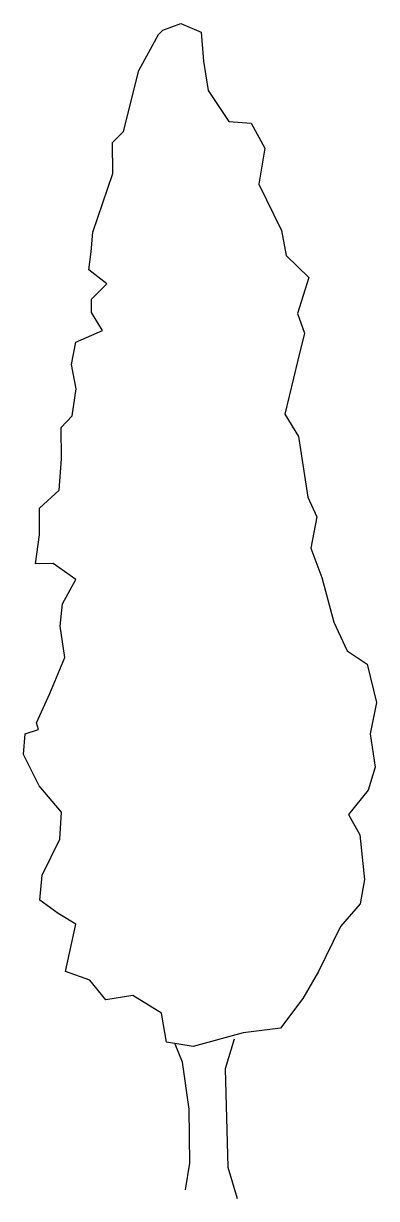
# Model space of a CAD drawing. Extents: x 12.2 to 15.2, y 30 to 40.1.
import ezdxf

# ---------------------------------------------------------------- set-up
doc = ezdxf.new("R2010")
doc.units = 0
doc.header["$MEASUREMENT"] = 0
doc.layers.get('0').update_dxf_attribs({"linetype": 'CONTINUOUS'})

msp = doc.modelspace()

# ---------------------------------------------------------------- linework, layer by layer
for p, q in [((13.367, 40.071), (13.521, 40.128)), ((13.521, 40.128), (13.699, 40.052)), ((13.16, 39.721), (13.329, 40.032)), ((13.329, 40.032), (13.367, 40.071)), ((13.699, 40.052), (13.717, 39.803)), ((13.026, 39.195), (13.16, 39.721)), ((13.717, 39.803), (13.758, 39.549)), ((13.758, 39.549), (13.937, 39.28)), ((13.937, 39.28), (14.131, 39.265)), ((14.131, 39.265), (14.248, 39.05)), ((12.932, 39.1), (13.026, 39.195)), ((12.935, 38.83), (12.932, 39.1)), ((14.248, 39.05), (14.196, 38.74)), ((12.762, 38.325), (12.935, 38.83)), ((14.196, 38.74), (14.392, 38.338)), ((12.746, 38.154), (12.762, 38.325)), ((14.392, 38.338), (14.433, 38.123)), ((12.726, 37.999), (12.746, 38.154)), ((14.433, 38.123), (14.628, 37.931)), ((12.881, 37.879), (12.726, 37.999)), ((14.628, 37.931), (14.53, 37.621)), ((12.75, 37.745), (12.881, 37.879)), ((12.751, 37.629), (12.75, 37.745)), ((12.846, 37.475), (12.751, 37.629)), ((14.53, 37.621), (14.593, 37.45)), ((12.614, 37.373), (12.846, 37.475)), ((12.577, 37.18), (12.614, 37.373)), ((14.593, 37.45), (14.534, 37.217)), ((12.618, 36.97), (12.577, 37.18)), ((14.534, 37.217), (14.421, 36.752)), ((12.581, 36.738), (12.618, 36.97)), ((12.487, 36.637), (12.581, 36.738)), ((14.421, 36.752), (14.539, 36.559)), ((12.49, 36.366), (12.487, 36.637)), ((14.539, 36.559), (14.62, 36.035)), ((12.47, 36.095), (12.49, 36.366)), ((12.299, 35.939), (12.47, 36.095)), ((14.62, 36.035), (14.699, 35.864)), ((12.301, 35.707), (12.299, 35.939)), ((14.699, 35.864), (14.646, 35.593)), ((12.265, 35.458), (12.301, 35.707)), ((14.646, 35.593), (14.742, 35.339)), ((12.419, 35.459), (12.265, 35.458)), ((12.614, 35.323), (12.419, 35.459)), ((12.499, 35.112), (12.614, 35.323)), ((14.742, 35.339), (14.844, 34.953)), ((12.479, 34.918), (12.499, 35.112)), ((14.844, 34.953), (14.962, 34.705)), ((12.52, 34.648), (12.479, 34.918)), ((12.389, 34.337), (12.52, 34.648)), ((14.962, 34.705), (15.135, 34.591)), ((15.135, 34.591), (15.215, 34.26)), ((12.275, 34.082), (12.389, 34.337)), ((15.215, 34.26), (15.161, 33.988)), ((12.177, 33.987), (12.292, 34.027)), ((12.292, 34.027), (12.275, 34.082)), ((12.161, 33.81), (12.177, 33.987)), ((15.161, 33.988), (15.202, 33.701)), ((12.296, 33.54), (12.161, 33.81)), ((15.202, 33.701), (15.143, 33.502)), ((12.491, 33.31), (12.296, 33.54)), ((15.143, 33.502), (14.973, 33.291)), ((12.477, 33.078), (12.491, 33.31)), ((14.973, 33.291), (15.069, 33.114)), ((15.069, 33.114), (15.11, 32.728)), ((12.324, 32.767), (12.477, 33.078)), ((12.304, 32.551), (12.324, 32.767)), ((15.11, 32.728), (15.073, 32.518)), ((12.46, 32.436), (12.304, 32.551)), ((15.073, 32.518), (14.904, 32.323)), ((12.615, 32.343), (12.46, 32.436)), ((12.524, 31.934), (12.615, 32.343)), ((14.904, 32.323), (14.713, 31.934)), ((12.735, 31.858), (12.524, 31.934)), ((14.713, 31.934), (14.577, 31.701)), ((12.874, 31.688), (12.735, 31.858)), ((13.106, 31.728), (12.874, 31.688)), ((13.356, 31.575), (13.106, 31.728)), ((14.577, 31.701), (14.385, 31.445)), ((13.397, 31.322), (13.356, 31.575)), ((14.06, 31.404), (13.629, 31.285)), ((14.385, 31.445), (14.06, 31.404)), ((13.629, 31.285), (13.397, 31.322)), ((13.536, 31.151), (13.474, 31.306)), ((13.983, 31.348), (13.907, 31.093)), ((13.595, 30.743), (13.536, 31.151)), ((13.907, 31.093), (13.93, 30.242)), ((13.599, 30.278), (13.595, 30.743)), ((13.562, 30.046), (13.599, 30.278)), ((13.93, 30.242), (14.01, 29.972))]:
    msp.add_line(p, q)

doc.saveas('drawing.dxf')
